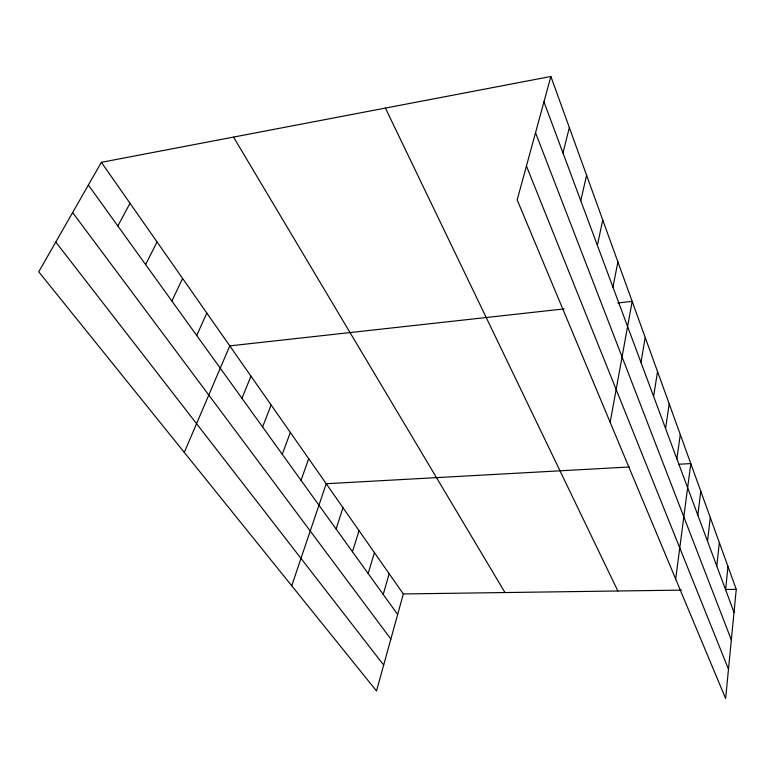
<?xml version="1.0" encoding="UTF-8"?>
<svg xmlns="http://www.w3.org/2000/svg" width="775" height="775" viewBox="0 0 775 775"><rect width="100%" height="100%" fill="white"/><g stroke="black" fill="none" stroke-linecap="round" stroke-linejoin="round"><path stroke-width="1.16" d="M550.88 76.483L736.25 589.358L725.623 698.517L517.177 199.892L550.88 76.483L101.37 162.324L38.75 271.793L376.505 690.99L403.329 593.95L101.37 162.324M725.603 589.736L727.996 566.515M716.788 566.06L719.345 542.597M707.546 541.231L710.288 517.526M697.839 515.162L700.784 491.224M675.684 579.07L690.796 463.586L678.977 464.235M676.885 458.897L680.285 434.513M665.56 428.488L669.212 403.891M653.616 396.374L657.539 371.593M640.973 362.438L645.207 337.474M610.167 422.336L632.167 301.378L617.801 302.967M612.957 287.186L617.908 261.931M597.38 245.336L602.747 219.984M580.756 200.696L586.588 175.286M562.989 152.975L569.344 127.565M383.218 594.435L389.166 573.713M368.173 573.548L374.422 552.623M352.47 551.752L359.038 530.643M336.088 528.996L342.986 507.693M291.729 585.774L326.217 483.726L629.426 466.976M301.039 480.335L308.692 458.674M282.274 454.286L290.344 432.44M262.599 426.977L271.114 404.967M241.955 398.302L250.955 376.137M184.285 452.426L229.778 345.873L564.093 308.905M196.714 335.498L206.818 313.052M171.876 301.01L182.609 278.448M145.623 264.556L157.054 241.907M117.829 225.971L130.016 203.263M403.329 593.95L681.409 590.114M725.526 589.504L736.25 589.358M55.771 242.042L383.673 665.066M72.627 212.583L390.862 639.055M88.36 185.06L397.653 614.478M233.527 137.088L504.98 592.546M385.407 108.083L617.849 590.996M526.428 166.015L728.471 669.212M535.525 132.709L731.329 639.927M543.953 101.835L734.012 612.337"/></g></svg>
